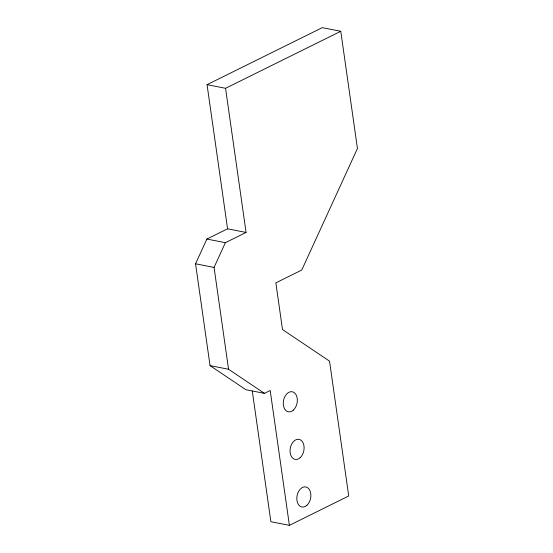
<?xml version="1.0" encoding="UTF-8"?>
<svg xmlns="http://www.w3.org/2000/svg" width="553" height="553" viewBox="0 0 553 553"><rect width="100%" height="100%" fill="white"/><g stroke="black" fill="none" stroke-linecap="round" stroke-linejoin="round"><path stroke-width="0.83" d="M207.057 84.671L322.268 27.65L340.772 31.279L357.445 148.46L301.765 270.044L275.857 282.866L282.5 329.547L329.533 361.144L348.722 495.986L289.392 525.35L270.203 390.508L264.438 393.356L245.933 389.727L210.043 365.616L195.555 263.788L206.877 239.055L227.573 228.818L246.078 232.447L225.562 88.3L207.057 84.671L227.573 228.818M264.438 393.356L228.548 369.252L214.059 267.424L225.382 242.691L246.078 232.447M225.562 88.3L340.772 31.279M206.877 239.055L225.382 242.691M195.555 263.788L214.059 267.424M210.043 365.616L228.548 369.252M289.392 525.35L270.887 521.721L252.292 391.075M293.401 410.091A10.217 6.892 -78.9 0 0 294.231 392.637A10.217 6.892 -78.9 0 0 283.274 402.625A10.217 6.892 -78.9 0 0 293.401 410.091M300.175 457.684A10.217 6.892 -78.9 0 0 301.005 440.229A10.217 6.892 -78.9 0 0 290.049 450.218A10.217 6.892 -78.9 0 0 300.175 457.684M306.95 505.276A10.217 6.892 -78.9 0 0 307.779 487.822A10.217 6.892 -78.9 0 0 296.823 497.811A10.217 6.892 -78.9 0 0 306.95 505.276"/></g></svg>
